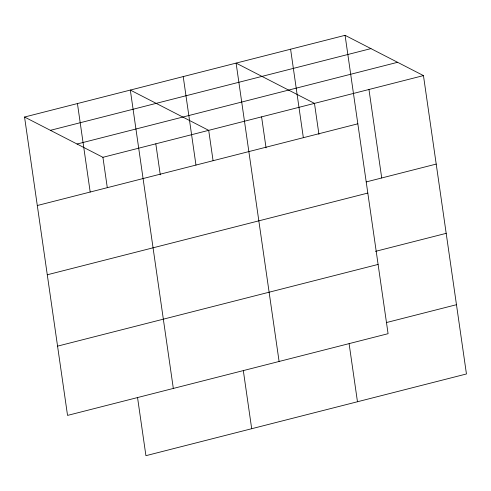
<?xml version="1.0" encoding="UTF-8"?>
<svg xmlns="http://www.w3.org/2000/svg" width="491" height="491" viewBox="0 0 491 491"><rect width="100%" height="100%" fill="white"/><g stroke="black" fill="none" stroke-linecap="round" stroke-linejoin="round"><path stroke-width="0.74" d="M345.081 35.321L388.08 333.69L67.543 415.404L24.55 117.036L345.081 35.321L423.457 75.596L466.45 373.964L145.919 455.679L137.566 397.71M50.413 130.33L370.944 48.609M77.056 144.023L397.593 62.302M24.55 117.036L102.92 157.31L423.457 75.596M37.304 205.52L357.835 123.806M366.249 181.915L436.204 164.08M47.283 274.782L367.814 193.067M375.498 251.361L446.184 233.342M57.564 346.143L378.095 264.428M386.515 322.538L456.47 304.702M368.962 89.485L381.716 177.969M318.941 134.387L314.473 103.38L236.103 63.106L279.097 361.474M349.113 343.78L357.466 401.748M290.592 49.21L303.346 137.695M261.586 116.864L266.054 147.871M213.057 160.6L208.7 130.348L130.324 90.068L173.323 388.436M243.34 370.742L251.693 428.717M183.217 76.584L195.964 165.068M155.813 143.832L160.281 174.839M102.92 157.31L107.284 187.562M77.437 103.552L90.191 192.036"/></g></svg>
